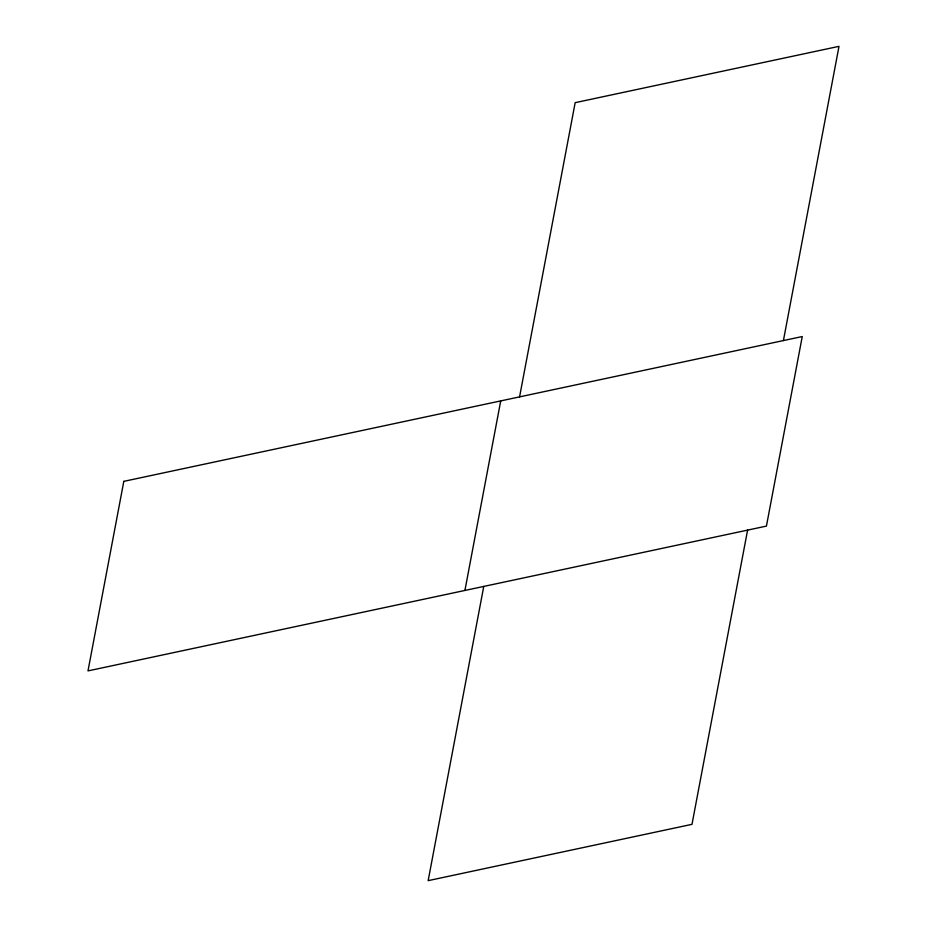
<?xml version="1.0" encoding="UTF-8"?>
<svg xmlns="http://www.w3.org/2000/svg" width="927" height="927" viewBox="0 0 927 927"><rect width="100%" height="100%" fill="white"/><g stroke="black" fill="none" stroke-linecap="round" stroke-linejoin="round"><path stroke-width="1.39" d="M464.914 590.453L500.719 400.904M483.755 586.432L428.158 880.65L691.994 824.335L747.591 530.117M519.572 396.883L575.169 102.665L839.005 46.35L783.408 340.568M123.812 481.356L87.995 670.893L766.432 526.096L802.249 336.547L123.812 481.356"/></g></svg>
